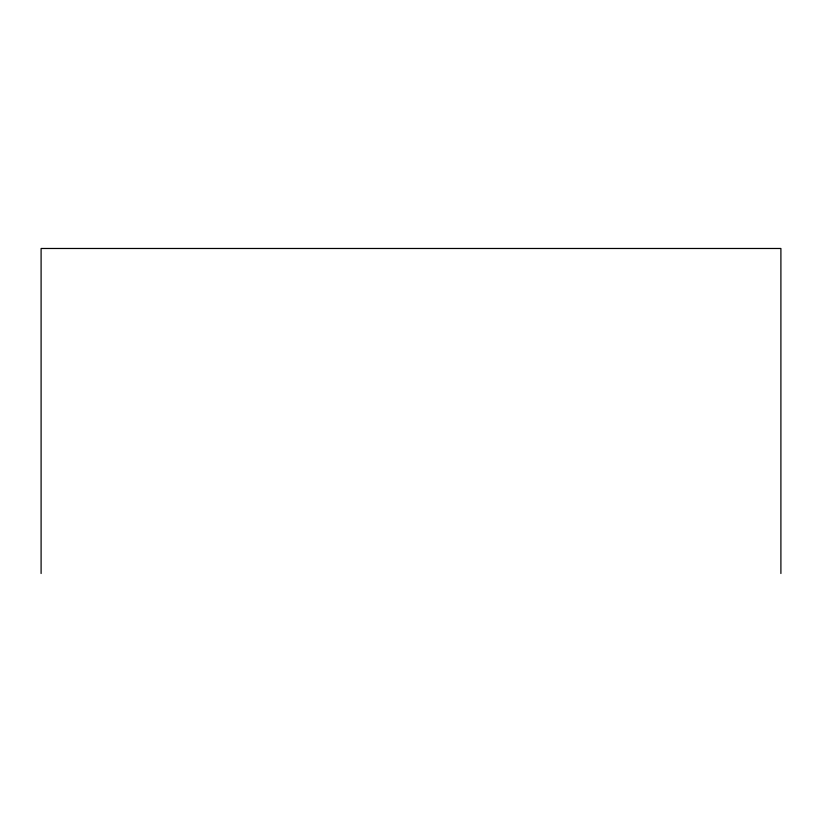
<?xml version="1.0" encoding="UTF-8"?>
<svg xmlns="http://www.w3.org/2000/svg" width="822" height="822" viewBox="0 0 822 822"><rect width="100%" height="100%" fill="white"/><g stroke="black" fill="none" stroke-linecap="round" stroke-linejoin="round"><path stroke-width="1.23" d="M780.9 573.52L780.9 248.48L41.1 248.48L41.1 573.52"/></g></svg>
